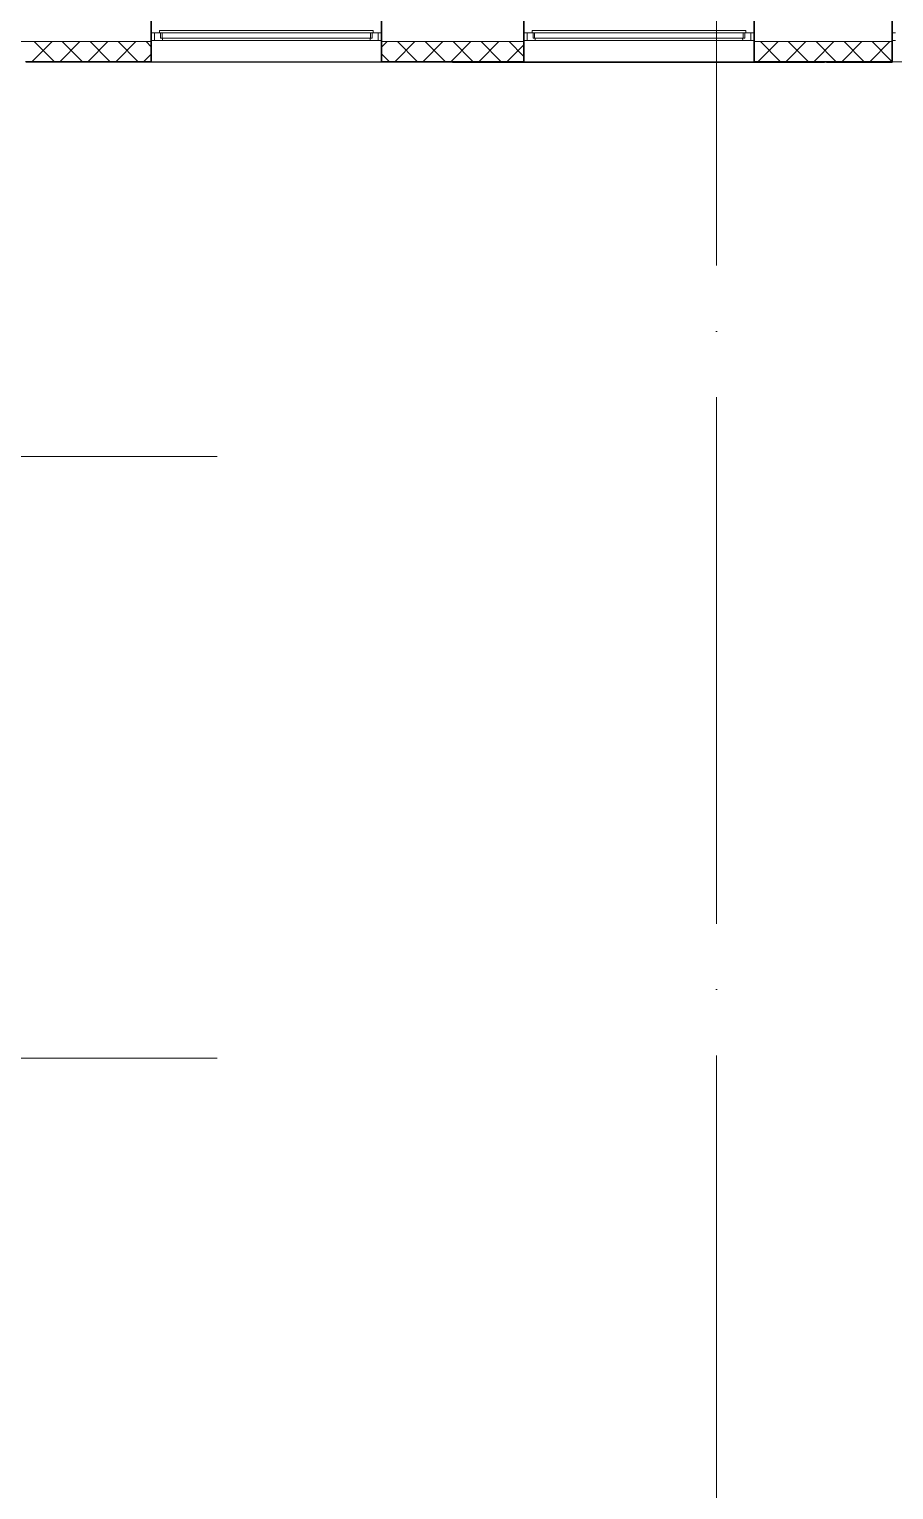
# Model space of a CAD drawing. Header units: millimetres. Extents: x -1073752 to 1436911, y -1379358 to 94781.
# Drawn here: x -884870 to -878302, y -1106937 to -1095843 of the extents above; entities that cross this region are included whole.
import ezdxf

# ---------------------------------------------------------------- set-up
doc = ezdxf.new("R2010")
doc.units = ezdxf.units.MM
doc.linetypes.add('ADSK_Линия сетки', pattern=[25, 20, -2.5, 0, -2.5])
for name, color, linetype, lineweight in [('_ Окна', 7, 'Continuous', 9), ('Окна', 7, 'Continuous', 9), ('Оси', 252, 'Continuous', 9), ('Стены внутренние', 7, 'Continuous', 18), ('Стены наружные', 7, 'Continuous', 18), ('Стены штриховка', 7, 'Continuous', 9)]:
    doc.layers.add(name, color=color, linetype=linetype, lineweight=lineweight)

# ---------------------------------------------------------------- blocks, each defined once
blk = doc.blocks.new('3 этаж')
at = {"layer": '_ Окна', "color": 251, "true_color": 0x636466}
for p, q in [((282676, 17355), (282651, 17355)), ((282676, 17297), (282676, 17355)), ((284401, 17355), (284376, 17355)), ((284376, 17355), (284376, 17297)), ((285506, 17355), (285481, 17355)), ((285506, 17297), (285506, 17355)), ((287231, 17355), (287206, 17355)), ((287206, 17355), (287206, 17297)), ((288306, 17355), (288281, 17355)), ((282651, 17297), (282676, 17297)), ((284376, 17297), (284401, 17297)), ((285481, 17297), (285506, 17297)), ((287206, 17297), (287231, 17297)), ((288281, 17297), (288306, 17297))]:
    blk.add_line(p, q, dxfattribs=at)
at = {"layer": '_ Окна', "color": 251, "lineweight": 18, "true_color": 0x636466}
for p, q in [((282714, 17355), (282676, 17355)), ((282676, 17355), (282676, 17297)), ((282722, 17314), (282722, 17355)), ((282734, 17314), (282722, 17314)), ((282735, 17297), (282740, 17314)), ((284312, 17314), (284316, 17297)), ((284330, 17314), (284318, 17314)), ((284330, 17355), (284330, 17314)), ((284376, 17355), (284338, 17355)), ((284376, 17297), (284376, 17355)), ((285544, 17355), (285506, 17355)), ((285506, 17355), (285506, 17297)), ((285552, 17314), (285552, 17355)), ((285564, 17314), (285552, 17314)), ((285565, 17297), (285570, 17314)), ((287142, 17314), (287146, 17297)), ((287160, 17314), (287148, 17314)), ((287160, 17355), (287160, 17314)), ((287206, 17355), (287168, 17355)), ((287206, 17297), (287206, 17355)), ((282676, 17297), (282735, 17297)), ((284316, 17297), (284376, 17297)), ((285506, 17297), (285565, 17297)), ((287146, 17297), (287206, 17297))]:
    blk.add_line(p, q, dxfattribs=at)
at = {"layer": 'Окна', "color": 251, "true_color": 0x636466}
for p, q in [((282714, 17372), (284338, 17372)), ((282714, 17355), (282714, 17372)), ((284338, 17355), (282714, 17355)), ((282734, 17314), (282734, 17355)), ((284318, 17314), (282734, 17314)), ((284318, 17355), (284318, 17314)), ((284338, 17372), (284338, 17355)), ((285544, 17372), (287168, 17372)), ((285544, 17355), (285544, 17372)), ((287168, 17355), (285544, 17355)), ((285564, 17314), (285564, 17355)), ((287148, 17314), (285564, 17314)), ((287148, 17355), (287148, 17314)), ((287168, 17372), (287168, 17355)), ((282735, 17297), (284316, 17297)), ((285565, 17297), (287146, 17297))]:
    blk.add_line(p, q, dxfattribs=at)
at = {"layer": 'Оси', "color": 251, "linetype": 'ADSK_Линия сетки', "ltscale": 200, "true_color": 0x636466}
for p, q in [((286946, 34587), (286946, -30120)), ((283153, 14137), (237074, 14137)), ((283153, 9567), (237074, 9567))]:
    blk.add_line(p, q, dxfattribs=at)
at = {"layer": 'Стены внутренние', "color": 251, "lineweight": 30, "true_color": 0x636466}
for p, q in [((282651, 17837), (282651, 17287)), ((284401, 17837), (284401, 17287)), ((285481, 17837), (285481, 17287)), ((287231, 17837), (287231, 17287)), ((288281, 17837), (288281, 17287)), ((282651, 17287), (282651, 17135)), ((284401, 17287), (284401, 17135)), ((285481, 17287), (285481, 17135)), ((287231, 17287), (287231, 17135)), ((288281, 17287), (288281, 17135)), ((281698, 17135), (282651, 17135)), ((284401, 17135), (285481, 17135)), ((287231, 17135), (288281, 17135))]:
    blk.add_line(p, q, dxfattribs=at)
at = {"layer": 'Стены внутренние', "color": 251, "true_color": 0x636466}
for p, q in [((281546, 17287), (282651, 17287)), ((282651, 17287), (281546, 17287)), ((284401, 17287), (285481, 17287)), ((285481, 17287), (284401, 17287)), ((287231, 17287), (288281, 17287)), ((288281, 17287), (287231, 17287)), ((284401, 17135), (282651, 17135)), ((287231, 17135), (285481, 17135)), ((290031, 17135), (288281, 17135))]:
    blk.add_line(p, q, dxfattribs=at)
at = {"layer": 'Стены внутренние', "color": 251, "linetype": 'Continuous', "lineweight": 9, "true_color": 0x636466}
for p, q in [((281748, 17137), (281898, 17287)), ((281913, 17137), (281763, 17287)), ((281960, 17137), (282110, 17287)), ((282126, 17137), (281976, 17287)), ((282172, 17137), (282322, 17287)), ((282338, 17137), (282188, 17287)), ((282384, 17137), (282534, 17287)), ((282550, 17137), (282400, 17287)), ((282651, 17248), (282612, 17287)), ((284401, 17244), (284443, 17287)), ((284505, 17137), (284655, 17287)), ((284671, 17137), (284521, 17287)), ((284717, 17137), (284867, 17287)), ((284883, 17137), (284733, 17287)), ((284930, 17137), (285080, 17287)), ((285095, 17137), (284945, 17287)), ((285142, 17137), (285292, 17287)), ((285307, 17137), (285157, 17287)), ((285354, 17137), (285481, 17264)), ((285479, 17177), (285370, 17287)), ((287263, 17137), (287413, 17287)), ((287429, 17137), (287279, 17287)), ((287475, 17137), (287625, 17287)), ((287641, 17137), (287491, 17287)), ((287687, 17137), (287837, 17287)), ((287853, 17137), (287703, 17287)), ((287899, 17137), (288049, 17287)), ((288065, 17137), (287915, 17287)), ((288112, 17137), (288262, 17287)), ((288277, 17137), (288127, 17287)), ((282366, 17137), (282364, 17135)), ((282575, 17135), (282574, 17137)), ((282596, 17137), (282649, 17189)), ((284459, 17137), (284403, 17193)), ((285038, 17135), (285037, 17137)), ((285181, 17137), (285180, 17135)), ((287854, 17135), (287853, 17137))]:
    blk.add_line(p, q, dxfattribs=at)
at = {"layer": 'Стены наружные', "color": 251, "true_color": 0x636466}
for p, q in [((282111, 17130), (282111, 17135)), ((284941, 17130), (282111, 17130)), ((282651, 17135), (282651, 17130)), ((284401, 17130), (284401, 17135)), ((284941, 17129), (284941, 17135)), ((284941, 17134), (287766, 17134)), ((287766, 17129), (284941, 17129)), ((287766, 17129), (287766, 17134)), ((287781, 17134), (288281, 17134)), ((287781, 17129), (287781, 17134)), ((288281, 17129), (287781, 17129)), ((288281, 17134), (288281, 17129))]:
    blk.add_line(p, q, dxfattribs=at)
at = {"layer": 'Стены штриховка', "color": 251, "true_color": 0x636466}
for p, q in [((282651, 17211), (282649, 17211)), ((282649, 17211), (282649, 17137)), ((284403, 17211), (284401, 17211)), ((284403, 17137), (284403, 17211)), ((285479, 17211), (285479, 17137)), ((285481, 17211), (285479, 17211)), ((287233, 17211), (287231, 17211)), ((287233, 17137), (287233, 17211)), ((288279, 17211), (288279, 17137)), ((288281, 17211), (288279, 17211)), ((282649, 17137), (281696, 17137)), ((285479, 17137), (284403, 17137)), ((288279, 17137), (287233, 17137))]:
    blk.add_line(p, q, dxfattribs=at)

msp = doc.modelspace()

# ---------------------------------------------------------------- block references
msp.add_blockref('3 этаж', (-1166593.9, -1113224.3))

doc.saveas('drawing.dxf')
